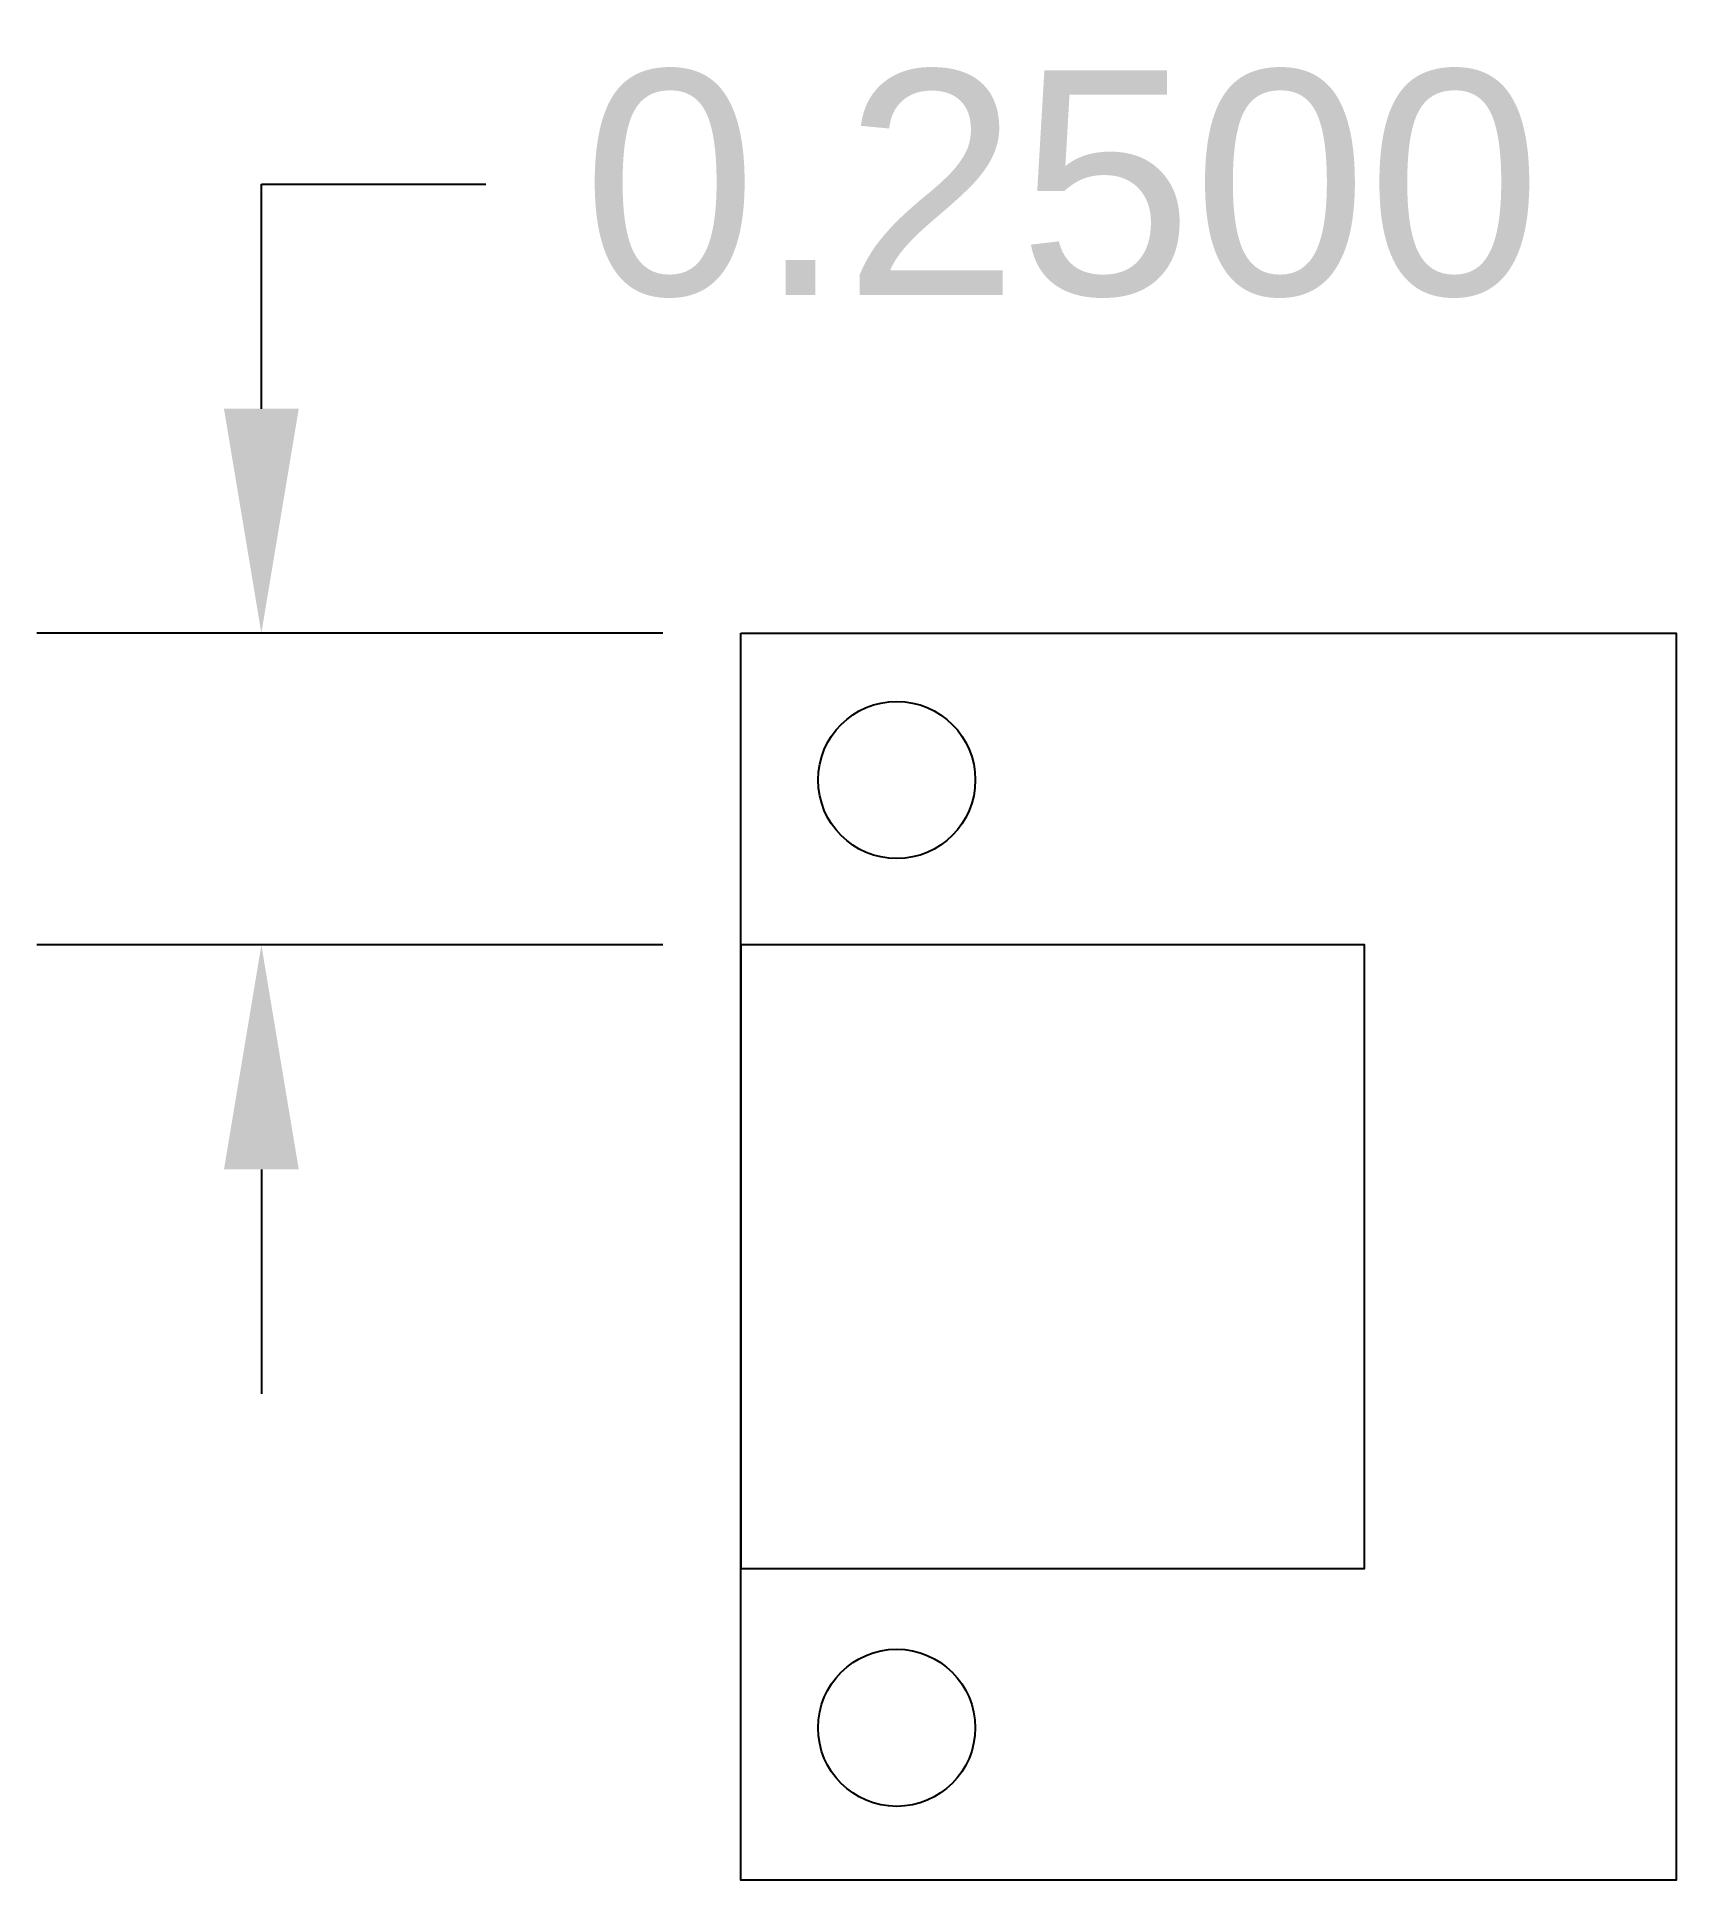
# Model space of a CAD drawing. Header units: inches. Extents: x 23.44 to 24.75, y 191.87 to 193.35.
import ezdxf

# ---------------------------------------------------------------- set-up
doc = ezdxf.new("R2010")
doc.units = ezdxf.units.IN
doc.header["$MEASUREMENT"] = 0
doc.layers.get('0').update_dxf_attribs({"color": 1})
doc.layers.add('dimensions', color=4, linetype='Continuous')
doc.styles.get("Standard").update_dxf_attribs({"font": 'Arial Regular.ttf'})
doc.dimstyles.get("Standard").update_dxf_attribs({"dimtxt": 0.18, "dimasz": 0.18, "dimexe": 0.18, "dimexo": 0.0625, "dimgap": 0.09, "dimtad": 0, "dimtih": 1, "dimtoh": 1, "dimdec": 4, "dimzin": 0, "dimdsep": 46, "dimtxsty": 'Standard', "dimcen": 0.09, "dimadec": 0, "dimazin": 0, "dimtfac": 1, "dimtdec": 4, "dimtofl": 0, "dimtmove": 0, "dimatfit": 3, "dimfxl": 1, "dimtolj": 1, "dimtzin": 0, "dimarcsym": 0})

# ---------------------------------------------------------------- blocks, each defined once
blk = doc.blocks.new('*D27')
at = {"layer": 'Defpoints', "color": 0, "transparency": 16777216}
for p in [(23.62, 192.8711), (24.0045, 192.8711), (24.0045, 192.6211)]:
    blk.add_point(p, dxfattribs=at)
at = {"layer": 'dimensions', "color": 0, "lineweight": -2, "transparency": 16777216}
for p, q in [((23.62, 193.0511), (23.62, 193.2311)), ((23.62, 193.2311), (23.8, 193.2311)), ((23.942, 192.8711), (23.44, 192.8711)), ((23.942, 192.6211), (23.44, 192.6211)), ((23.62, 192.4411), (23.62, 192.2611))]:
    blk.add_line(p, q, dxfattribs=at)
at = {"layer": 'dimensions', "color": 0, "transparency": 16777216}
for points in [[(23.59, 193.0511), (23.65, 193.0511), (23.62, 192.8711)], [(23.59, 192.4411), (23.65, 192.4411), (23.62, 192.6211)]]:
    blk.add_solid(points, dxfattribs=at)
at = {"layer": 'dimensions', "color": 0, "transparency": 16777216, "insert": (24.262, 193.2311), "char_height": 0.18, "attachment_point": 5}
blk.add_mtext('\\A1;0.2500', dxfattribs=at)

msp = doc.modelspace()

# ---------------------------------------------------------------- linework, layer by layer
for points in [[(24.00446, 192.87114), (24.75446, 192.87114), (24.75446, 191.87114), (24.00446, 191.87114)], [(24.00447, 192.12113), (24.50447, 192.12113), (24.50447, 192.62113), (24.00447, 192.62113)]]:
    msp.add_lwpolyline(points, close=True)
for centre in [(24.12946, 192.75336), (24.12944, 191.9933)]:
    msp.add_circle(centre, 0.063)

# ---------------------------------------------------------------- dimensions: what is measured, and where the dimension line sits
at = {"layer": 'dimensions'}
dim = msp.add_linear_dim(base=(23.61997, 192.87114), p1=(24.00447, 192.62113), p2=(24.00446, 192.87114), angle=90, dimstyle='Standard', dxfattribs=at)
dim.commit()
dim.dimension.update_dxf_attribs({"geometry": '*D27', "text_midpoint": (24.262, 193.23114)})

doc.saveas('drawing.dxf')
